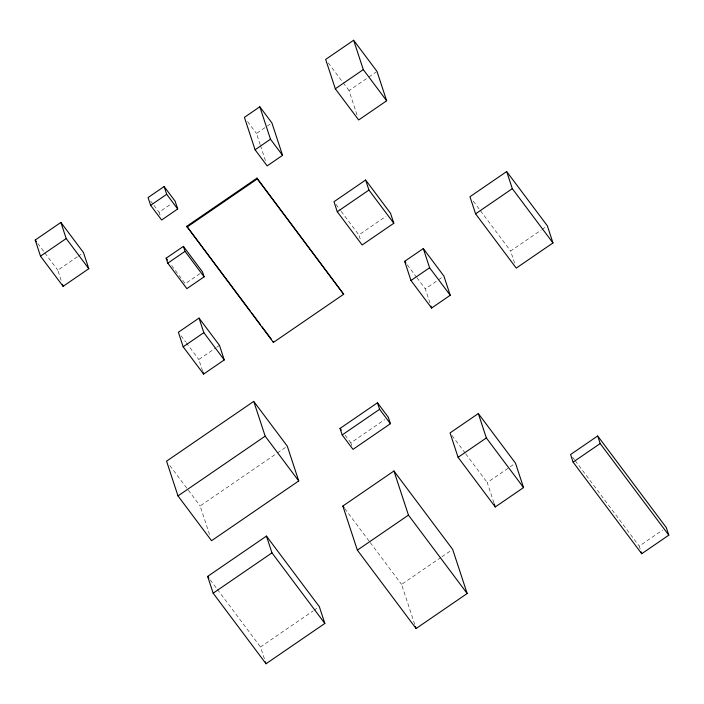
<?xml version="1.0" encoding="UTF-8"?>
<svg xmlns="http://www.w3.org/2000/svg" width="704" height="704" viewBox="0 0 704 704"><rect width="100%" height="100%" fill="white"/><g stroke="black" fill="none" stroke-linecap="round" stroke-linejoin="round"><path stroke-width="0.53" stroke-dasharray="3.52 2.64" d="M260.163 144.619L256.494 133.47L266.464 126.632M267.37 126.016L270.09 124.15M61.116 280.28L57.807 270.204L77.29 256.846M78.179 256.238L82.606 253.194M160.028 215.151L159.069 212.238L171.565 203.667M357.007 114.902L349.017 90.605L367.972 77.607M368.878 76.991L376.103 72.037M199.901 273.645L185.24 283.694L170.755 264.361M360.175 238.938L358.855 234.916L385.986 216.322M202.576 370.964L198.818 359.515L215.882 347.82M216.779 347.204L219.472 345.356M429.942 302.993L425.295 288.86L437.703 280.35M438.592 279.743L443.027 276.698M514.598 263.085L510.629 251.011L541.086 230.129M541.983 229.513L545.565 227.058M209.537 534.582L200.121 505.956L276.522 453.578M277.42 452.962L286.405 446.794M351.771 445.641L350.847 442.842L384.701 419.637M493.935 502.894L487.247 482.548L509.326 467.412M510.206 466.814L513.744 464.385M264.405 658.821L260.506 646.976L312.99 611.002M313.896 610.377L318.419 607.279M414.735 624.43L401.579 584.417L441.021 557.383M441.918 556.767L451.774 550.009M640.165 548.988L639.223 546.137L662.693 530.05M473.246 201.106L479.802 209.862M480.462 210.734L510.629 251.011M328.258 62.894L342.531 81.946M343.182 82.808L349.017 90.605M572.563 457.151L574.526 459.765M575.177 460.636L639.223 546.137M407.246 264.774L416.266 276.813M416.918 277.675L425.295 288.86M335.949 204.345L340.525 210.461M341.185 211.332L358.855 234.916M247.597 121.59L256.494 133.47M452.021 435.521L465.062 452.945M465.722 453.816L487.247 482.548M345.127 435.213L350.847 442.842M150.656 201.01L153.243 204.459M153.886 205.33L159.069 212.238M344.81 508.64L369.609 541.737M370.26 542.608L401.579 584.417M181.025 335.764L185.636 341.924M186.296 342.804L198.818 359.515M37.787 243.478L44.238 252.102M44.889 252.965L57.807 270.204M169.858 465.555L200.121 505.956M210.25 579.894L216.779 588.606M217.43 589.477L260.506 646.976M260.498 145.631L265.496 160.829"/><path stroke-width="1.06" d="M35.2 240.029L60.887 222.42L83.494 252.586L88.792 268.708L63.105 286.326L40.498 256.15L35.2 240.029L36.494 241.754M353.646 40.242L325.662 59.426L335.315 88.792L358.67 119.97L386.654 100.778L377.001 71.421L353.646 40.242L363.299 69.608L386.654 100.778M40.498 256.15L66.194 238.533L60.887 222.42M259.829 106.788L244.42 117.348L255.086 149.776L267.159 165.898L282.568 155.338L271.902 122.91L259.829 106.788L270.486 139.216L282.568 155.338M164.138 186.534L148.069 197.551L150.621 205.322L161.621 220L177.698 208.982L175.138 201.221L164.138 186.534L166.69 194.295L177.698 208.982M150.621 205.322L166.69 194.295M335.315 88.792L363.299 69.608M255.086 149.776L270.486 139.216M186.754 226.301L257.022 178.13L343.675 294.246L273.407 342.417L186.754 226.301L250.07 310.816M187.018 227.093L257.277 178.922L257.022 178.13M166.144 258.21L183.392 246.382L202.488 271.876L204.116 276.83L186.877 288.649L167.781 263.164L166.144 258.21L167.464 259.961M167.781 263.164L185.02 251.337L183.392 246.382M365.631 180.022L333.986 201.722L337.278 211.754L362.155 244.957L393.809 223.256L390.509 213.224L365.631 180.022L368.931 190.054L393.809 223.256M337.278 211.754L368.931 190.054M199.038 318.085L178.385 332.244L183.172 346.817L203.606 374.079L224.259 359.92L219.472 345.356L199.038 318.085L203.834 332.658L224.259 359.92M183.172 346.817L203.834 332.658M506.686 171.547L469.964 196.724L475.587 213.831L516.252 268.11L552.974 242.933L547.351 225.834L506.686 171.547L512.31 188.654L552.974 242.933M404.668 261.334L423.298 248.565L443.916 276.091L450.226 295.275L431.605 308.044L410.978 280.518L404.668 261.334L405.962 263.05M475.587 213.831L512.31 188.654M410.978 280.518L429.598 267.749L423.298 248.565M253.748 401.394L166.566 461.164L177.998 495.924L211.552 540.716L298.734 480.946L287.302 446.178L253.748 401.394L265.179 436.154L298.734 480.946M177.998 495.924L265.179 436.154M340.05 428.428L377.458 402.776L388.265 417.19L390.403 423.711L352.994 449.363L342.188 434.94L340.05 428.428L341.317 430.118M342.188 434.94L379.606 409.288L377.458 402.776M207.645 576.409L266.455 536.087L319.326 606.654L324.843 623.436L266.024 663.758L213.154 593.19L207.645 576.409L208.947 578.151M213.154 593.19L271.973 552.869L266.455 536.087M342.857 506.026L393.941 471.002L452.672 549.393L467.174 593.507L416.082 628.531L357.359 550.141L342.857 506.026L344.159 507.769M478.324 413.538L450.058 432.916L458.084 457.318L495.273 506.959L523.53 487.582L515.504 463.179L478.324 413.538L486.35 437.941L523.53 487.582M458.084 457.318L486.35 437.941M357.359 550.141L408.452 515.117L393.941 471.002M597.678 435.97L570.601 454.529L573.1 462.123L641.722 553.731L668.8 535.163L666.301 527.578L597.678 435.97L600.178 443.564L668.8 535.163M573.1 462.123L600.178 443.564M429.598 267.749L450.226 295.275M257.277 178.922L343.675 294.246M379.606 409.288L390.403 423.711M408.452 515.117L467.174 593.507M251.39 312.576L260.621 324.896M261.941 326.656L271.172 338.985M185.02 251.337L204.116 276.83M66.194 238.533L88.792 268.708M271.973 552.869L324.843 623.436M641.098 551.83L641.722 553.731M430.936 306.029L431.605 308.044M494.27 503.906L495.273 506.959M415.413 626.481L416.082 628.531M273.152 341.625L273.407 342.417M202.919 372.002L203.606 374.079M265.373 661.786L266.024 663.758M62.445 284.31L63.105 286.326"/></g></svg>
